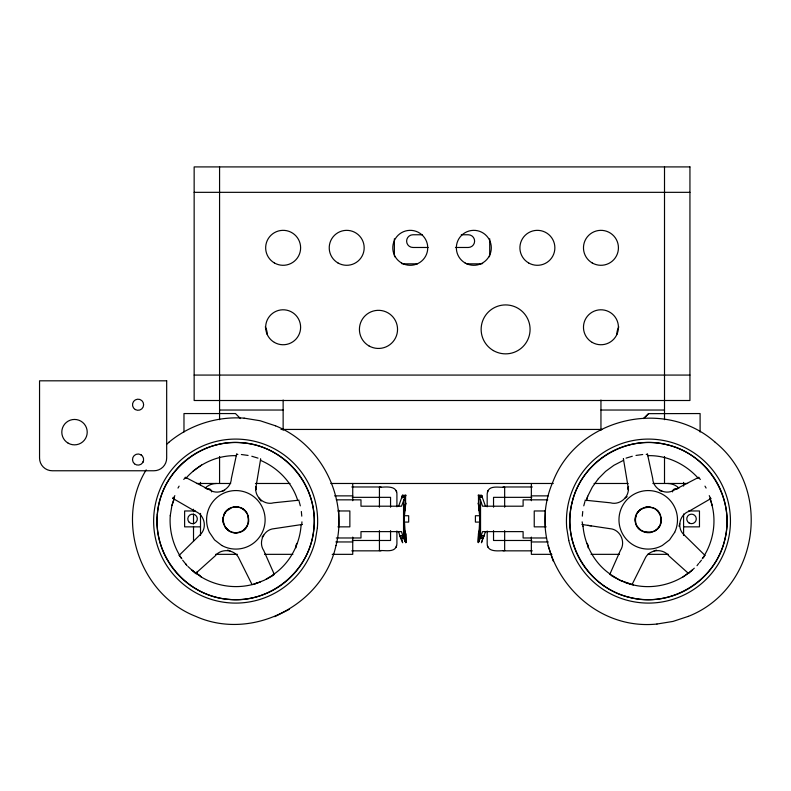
<?xml version="1.0" encoding="UTF-8"?>
<svg xmlns="http://www.w3.org/2000/svg" width="791" height="791" viewBox="0 0 791 791"><rect width="100%" height="100%" fill="white"/><g stroke="black" fill="none" stroke-linecap="round" stroke-linejoin="round"><path stroke-width="1.19" d="M404.547 514.793L405.813 503.017L404.102 509.236L404.102 528.586L405.694 534.409L405.813 542.745L404.547 523.019M478.723 540.935C477.606 548.015 478.426 530.356 479.989 528.586L479.989 509.236L478.278 503.017L479.544 514.793M170.253 515.683C169.274 529.426 172.547 543.288 179.557 555.153L179.488 555.015M301.124 524.631C300.016 544.238 289.674 563.607 273.192 574.662M404.794 510.966L404.824 505.113M404.913 540.935L404.804 531.512L404.913 540.935L405.714 542.547M478.614 532.669L478.515 541.756L479.544 523.019M479.178 540.935L479.287 531.512L479.366 540.471L478.377 542.547M478.96 532.669L478.763 541.756L478.763 533.282M301.786 524.532L301.935 521.852M233.444 532.531C252.022 536.061 254.069 505.953 235.243 506.942C216.378 507.743 221.401 537.692 239.455 532.165M248.562 522.238L248.275 516.207M582.314 516.157L582.749 511.5M223.151 517.403C222.044 522.802 224.97 528.428 229.637 531.157M478.397 542.497L478.515 533.282M635.816 516.207C630.308 536.476 664.559 538.088 660.94 517.403C658.468 501.049 631.722 506.121 635.529 522.238M660.653 523.434L660.94 517.403M260.654 458.948L255.78 488.176C254.929 497.47 264.678 505.449 273.617 502.809L299.107 500.179M170.253 515.683L171.904 505.518L174.05 498.992M335.987 545.602C348.297 497.786 321.334 444.324 275.555 425.825M260.526 459.69L260.615 459.156M402.401 496.066L402.639 495.077L398.615 506.2M405.368 496.886L405.813 495.077L401.492 506.2L360.983 506.2L360.983 499.843L336.313 499.843M678.985 526.213L679.776 523.83M236.628 454.024L231.348 478.654C231.101 487.978 220.491 494.77 211.919 491.102L185.242 477.23M401.897 498.271L402.204 496.886M694.3 568.175C678.708 583.254 654.899 590.056 633.383 584.954L621.944 580.99M481.887 540.935L481.452 542.745L485.476 531.621M583.768 505.835L584.974 501.395M172.922 498.399L173.209 497.321M629.537 583.995L632.019 584.628L645.743 557.131C650.518 549.122 663.095 548.381 668.781 555.786L688.358 573.337M173.644 497.47L173.516 498.755L174.841 495.621M174.465 497.766L171.904 505.518M587.723 496.224L586.329 500.584L587.723 496.224L592.36 487.029L598.382 478.674M335.977 545.602C322.965 605.471 251.627 641.461 195.733 616.357C140.007 594.595 114.725 520.913 146.197 469.854M479.366 540.471L482.589 531.621L523.108 531.621L523.108 537.979L546.541 537.979M587.842 525.362L611.977 528.981C621.073 531.058 625.661 542.784 620.381 550.477L609.732 574.513M223.576 523.751C221.885 518.392 223.912 512.301 228.579 509.127M379.433 530.623L379.433 550.625C384.901 550.012 394.501 553.047 396.696 545.681M487.394 492.131C489.589 484.764 499.19 487.82 504.658 487.197L504.658 507.199M609.94 574.068L619.758 580.218L628.39 583.689M610.276 573.297L609.97 573.989C594.476 563.222 584.796 545.167 583.056 526.499M396.064 547.253L396.914 544.079L396.914 530.988M488.027 490.568L487.177 493.732L487.177 506.833M142.884 462.34L143.3 461.46M642.005 508.484C633.828 512.716 633.126 525.521 640.957 530.514M661.79 491.063L661.672 491.33A31.502 31.502 0 0 0 659.387 490.361M704.534 555.153C714.481 538.444 716.962 517.284 710.041 498.992M703.98 556.795L704.86 555.272L682.949 533.717C676.799 526.697 679.993 514.506 688.783 511.391L710.951 498.538M177.995 488.067L179.112 486.139M654.454 531.157C664.084 526.361 662.759 510.363 652.16 507.545M614.35 577.232L611.443 575.68M614.291 577.331L622.616 581.415M252.042 584.579L250.707 584.954C233.909 588.781 215.854 585.854 201.132 576.896L195.595 572.842M262.118 537.049L263.729 535.121M610.692 574.968L609.861 574.246M224.397 513.923L226.315 511.154L231.931 507.545M197.335 571.903C192.253 574.76 197.592 571.992 201.141 576.896M247.197 526.045L243.134 530.514L239.782 532.106M183.759 479.475L185.213 477.665M699.353 562.757L701.449 560.157M637.388 512.855C640.255 508.484 645.703 506.052 650.845 507.239M659.081 526.796C656.214 531.157 650.756 533.589 645.624 532.402M598.382 478.674L605.629 471.367L613.935 465.276L623.09 460.57M648.62 413.555L643.607 418.577L648.62 413.653L700.104 413.555L700.104 432.024M167.237 443.909L168.879 442.278M185.737 477.487L185.865 478.229M185.915 478.278C198.492 463.971 217.327 455.043 236.479 455.675M179.231 555.272L201.141 533.717C207.291 526.697 204.098 514.506 195.308 511.391L172.824 498.35M195.733 573.337L215.31 555.786C220.986 548.381 233.572 549.122 238.348 557.131L252.072 584.628L254.583 584.104L264.332 580.218L274.259 574.306L263.71 550.477C258.43 542.784 263.017 531.058 272.114 528.981L302.211 524.473M259.023 498.043L261.129 501.128M187.071 565.703L182.642 560.157M627.115 496.58L625.068 498.043M195.96 573.139L191.61 569.827M242.827 530.672C250.945 525.857 250.431 512.766 242.076 508.484M185.519 563.558L186.528 565.011M273.31 574.849L274.151 574.068M273.399 574.968L274.23 574.246M690.652 571.488L688.299 573.277L687.537 572.605M690.85 571.221L692.481 569.827M682.989 576.965L688.496 572.842M168.879 442.278C189.702 424.905 217.11 416.115 244.162 418.152M193.231 471.021L201.586 465.009M688.051 573.06L689.297 572.724M710.13 499.012L709.537 499.358M710.367 498.874L712.187 505.518M273.538 575.176L266.419 579.239M698.848 477.23L672.172 491.102C663.6 494.77 652.99 487.978 652.743 478.654L647.453 454.024M688.358 616.357C758.312 588.83 773.628 489.609 715.212 442.278M274.784 616.673L289.259 609.377M709.25 495.621L710.575 498.755L710.447 497.47M252.843 584.47L260.546 581.889M688.358 616.357L672.963 621.429L656.965 624.03M255.493 583.501L257.589 582.829M626.077 458.127L632.286 456.259M654.117 550.773L656.5 550.121M232.267 507.486L238.269 507.12M233.246 507.239C238.279 506.072 243.588 508.395 246.545 512.548M238.467 532.402C233.434 533.569 228.124 531.245 225.168 527.103M635.994 455.428L642.717 454.518M645.822 507.12L651.824 507.486M650.647 532.531L644.635 532.165M236.529 454.509L237.864 454.439L236.568 454.331M647.611 455.675C666.783 455.013 685.55 464.02 698.226 478.229L698.354 477.487M656.965 624.03C582.196 631.861 522.861 550.872 552.86 481.946C577.034 418.39 664.46 397.033 715.212 442.278M194.151 192.332L689.94 192.332M422.285 234.759L412.961 234.759A6.358 6.358 0 0 0 406.614 241.117A6.358 6.358 0 0 0 412.961 247.474L428.119 247.474M461.272 234.759L468.262 234.759A6.358 6.358 0 0 1 474.62 241.117A6.358 6.358 0 0 1 468.262 247.474L455.448 247.474M417.44 263.838L403.904 263.838A9.532 9.532 0 0 1 401.442 263.512M466.65 263.838L480.186 263.838A9.532 9.532 0 0 0 482.648 263.512M194.151 375.072L689.94 375.072M219.572 410.035L283.138 410.035M600.952 410.035L664.509 410.035M280.983 429.444L601.872 429.444M196.455 483.479L230.695 483.479M255.414 483.479L290.02 483.479M330.806 483.479L553.275 483.479M594.061 483.479L628.143 483.479M652.862 483.479L687.626 483.479M351.807 486.979L381.025 486.979M503.066 486.979L532.284 486.979M379.433 487.305C385.049 487.127 396.479 485.101 396.914 493.732L396.914 506.833M402.52 495.324L405.714 495.275M478.723 496.886L478.278 495.077L481.571 495.324L485.476 506.2M334.623 495.868L352.737 495.868M402.253 495.888L405.397 495.888M478.377 495.275L478.684 495.888L481.838 495.888M531.354 495.868L548.262 495.868M402.184 496.066L405.328 496.066M478.684 495.888L481.907 496.066M401.798 496.886L404.913 496.886M478.763 496.066L479.178 496.886L482.292 496.886M352.292 497.341L390.556 497.341L390.556 507.199M401.62 497.351L404.725 497.351M479.178 496.886L482.47 497.351M531.799 497.341L493.535 497.341L493.535 507.199M547.777 499.843L523.108 499.843L523.108 506.2L482.589 506.2L479.366 497.351M195.614 510.966L184.619 510.966L184.619 526.855L200.509 526.855M337.945 510.966L349.859 510.966L349.859 526.855L337.945 526.855M544.95 510.966L534.232 510.966L534.232 526.855L546.146 526.855M688.477 510.966L699.471 510.966L699.471 526.855L683.582 526.855M403.904 515.732L408.67 515.732L408.67 522.09L403.904 522.09M480.186 515.732L475.411 515.732L475.411 522.09L480.186 522.09M398.615 531.621L399.801 535.764L402.767 535.764L404.725 540.471M481.324 535.764L484.29 535.764M399.801 535.764L402.797 535.843M481.294 535.843L484.26 535.843M399.831 535.843L400.523 537.821L403.548 537.821L403.548 500.001M483.558 537.821L480.542 537.821L480.542 500.001M336.313 537.979L360.983 537.979L360.983 531.621L401.492 531.621L402.767 535.764M400.523 537.821L400.829 538.552L403.875 538.552L403.875 499.259M483.252 538.552L480.216 538.552L480.216 499.259M352.292 540.48L390.556 540.48L390.556 530.623M531.799 540.48L493.535 540.48L493.535 530.623M335.829 541.954L352.737 541.954M531.354 541.954L548.262 541.954M351.807 550.843L381.025 550.843M503.066 550.843L532.284 550.843M215.666 554.343L237.409 554.343M264.599 554.343L292.868 554.343M332.21 554.343L352.737 554.343L352.737 537.099M551.881 554.343L531.354 554.343L531.354 537.099M591.065 554.343L619.491 554.343M647.592 554.343L668.415 554.343M647.522 454.331L646.227 454.439L647.562 454.509M584.984 500.179L610.474 502.809C619.412 505.449 629.161 497.47 628.311 488.176L623.367 458.523M241.374 454.518L248.087 455.428M581.879 524.473L591.342 525.886M244.162 418.152L260.16 420.753L275.555 425.825M227.59 550.121L229.973 550.773M251.805 456.259L258.014 458.127M631.722 584.42L633.383 584.954M625.454 582.492L630.694 584.163M644.299 532.096L641.264 530.662L636.893 526.045M260.99 460.57C278.125 467.956 292.255 482.639 297.762 500.584M174.554 499.358L173.723 498.874M193.241 571.221L194.052 571.725M140.857 454.746L141.648 455.3M655.512 509.127L658.458 511.906M698.572 563.558L697.019 565.703M187.981 566.524L194.794 572.724M240.484 418.577L235.471 413.555L183.977 413.555L183.977 431.955M225.85 527.824L227.185 529.367M698.878 477.665L700.332 479.475M487.177 530.988L487.177 544.079C487.612 552.711 499.042 550.694 504.658 550.625L504.658 530.623M657.776 511.154L659.565 513.596M704.979 486.139L706.096 488.067M222.301 491.063L222.419 491.33A31.502 31.502 0 0 1 224.703 490.361M487.394 545.681L488.027 547.253M396.064 490.568L396.696 492.131M400.829 538.552L402.639 542.745L402.401 541.756M548.114 545.602L553.176 560.997M481.571 495.324L481.887 496.886M299.117 501.395L300.323 505.835M405.368 540.935L405.605 541.934M401.897 539.551L402.204 540.935M478.476 495.888L478.515 504.539M623.476 459.156L623.555 459.69M405.615 533.589L405.694 542.497M301.341 511.5L301.776 516.157M582.156 521.852L583.046 526.499M405.13 532.669L405.328 541.756L405.328 533.282M405.476 532.669L405.575 541.756L405.575 533.282M479.277 507.456L479.297 510.966M478.476 533.589L478.476 541.934M683.582 482.391L683.582 486.099M683.582 514.021L683.582 535.467M664.509 166.911L664.509 419.685M664.509 456.486L664.509 483.479M600.952 400.019L600.952 430.294M545.335 510.353L545.335 526.252M531.354 483.479L531.354 500.723M489.718 238.813L489.718 254.306A9.532 9.532 0 0 1 489.392 256.768M479.86 507.674L479.86 530.148M479.237 507.08L479.237 510.432M405.575 496.066L405.575 504.539M404.854 504.846L404.854 510.432M404.221 507.674L404.221 530.148M394.373 238.813L394.373 254.306A9.532 9.532 0 0 0 394.699 256.768M379.433 487.197L379.433 507.199M352.737 483.479L352.737 500.723M338.756 510.353L338.756 526.252M283.138 399.999L283.138 430.294M219.572 166.911L219.572 419.685M219.572 456.486L219.572 483.479M200.509 482.391L200.509 484.863M200.509 513.408L200.509 535.467M193.518 509.236L193.518 511.688M193.518 514.14L193.518 523.949M193.518 526.41L193.518 541.123M265.282 326.901A15.889 15.889 0 0 1 267.249 334.553M616.842 334.553A15.889 15.889 0 0 1 618.809 326.901M667.693 483.479A15.889 15.889 0 0 1 678.925 488.126M628.598 489.896A1.908 1.908 0 0 1 628.598 486.594M586.843 543.19A4.766 4.766 0 0 1 588.079 547.797M672.459 491.893A3.174 3.174 0 0 1 677.225 489.145M205.166 488.126A15.889 15.889 0 0 1 216.398 483.479M255.493 486.594A1.908 1.908 0 0 1 255.493 489.896M296.012 547.797A4.766 4.766 0 0 1 297.248 543.19M206.866 489.145A3.174 3.174 0 0 1 211.632 491.893M224.347 513.507A13.131 13.131 0 0 1 225.484 511.787M157.32 514.615C153.059 556.419 187.23 596.75 229.163 599.42C270.977 603.671 311.298 569.51 313.978 527.567C318.229 485.763 284.068 445.432 242.125 442.762C200.321 438.511 159.99 472.672 157.32 514.615M571.942 503.046C561.531 543.763 589.325 588.722 630.397 597.591C671.114 608.002 716.073 580.208 724.942 539.136C735.363 498.419 707.559 453.47 666.487 444.591C625.77 434.18 580.821 461.974 571.942 503.046M317.369 527.854L315.302 540.55A81.997 81.997 0 0 1 182.138 583.234A81.997 81.997 0 0 1 204.572 445.204A81.997 81.997 0 0 1 317.369 527.854M674.703 532.303L669.562 539.887L662.314 545.474A29.257 29.257 0 0 1 619.482 525.283A29.257 29.257 0 0 1 651.922 490.796A29.257 29.257 0 0 1 674.703 532.303M703.861 556.617L702.339 558.723L704.791 555.312L703.861 556.617M179.349 555.282L181.752 558.723L179.29 555.312M689.94 166.911L194.151 166.911L194.151 400.503L689.94 400.503L689.94 166.911M166.674 380.817L39.55 380.817L39.55 458.048A12.715 12.715 0 0 0 52.265 470.764L153.958 470.764A12.715 12.715 0 0 0 166.674 458.048L166.674 380.817M221.777 545.474L214.529 539.887L209.388 532.303A29.257 29.257 0 0 1 232.168 490.796A29.257 29.257 0 0 1 264.609 525.283A29.257 29.257 0 0 1 221.777 545.474M568.788 540.55L566.722 527.854A81.997 81.997 0 0 1 679.518 445.204A81.997 81.997 0 0 1 701.943 583.234A81.997 81.997 0 0 1 568.788 540.55M592.212 262.958A17.481 17.481 0 0 0 618.433 247.82A17.481 17.481 0 0 0 592.212 232.683A17.481 17.481 0 0 0 592.212 262.958M528.645 262.958A17.481 17.481 0 0 0 554.867 247.82A17.481 17.481 0 0 0 528.645 232.683A17.481 17.481 0 0 0 528.645 262.958M465.088 262.958A17.481 17.481 0 0 0 491.31 247.82A17.481 17.481 0 0 0 465.088 232.683A17.481 17.481 0 0 0 465.088 262.958M401.521 262.958A17.481 17.481 0 0 0 427.743 247.82A17.481 17.481 0 0 0 401.521 232.683A17.481 17.481 0 0 0 401.521 262.958M337.965 262.958A17.481 17.481 0 0 0 364.176 247.82A17.481 17.481 0 0 0 337.965 232.683A17.481 17.481 0 0 0 337.965 262.958M274.398 262.958A17.481 17.481 0 0 0 300.62 247.82A17.481 17.481 0 0 0 274.398 232.683A17.481 17.481 0 0 0 274.398 262.958M493.376 350.581A24.472 24.472 0 0 0 530.079 329.392A24.472 24.472 0 0 0 493.376 308.193A24.472 24.472 0 0 0 493.376 350.581M368.952 345.904A19.073 19.073 0 0 0 397.547 329.392A19.073 19.073 0 0 0 368.952 312.87A19.073 19.073 0 0 0 368.952 345.904M592.212 342.404A17.481 17.481 0 0 0 618.433 327.266A17.481 17.481 0 0 0 592.212 312.129A17.481 17.481 0 0 0 592.212 342.404M274.398 342.404A17.481 17.481 0 0 0 300.62 327.266A17.481 17.481 0 0 0 274.398 312.129A17.481 17.481 0 0 0 274.398 342.404M689.149 523.039A4.766 4.766 0 0 0 696.298 518.906A4.766 4.766 0 0 0 689.149 514.783A4.766 4.766 0 0 0 689.149 523.039M604.186 586.042A78.596 78.596 0 0 0 726.82 526.944A78.596 78.596 0 0 0 614.32 450.287A78.596 78.596 0 0 0 604.186 586.042M189.187 522.278A4.766 4.766 0 0 0 197.167 520.142A4.766 4.766 0 0 0 191.333 514.308A4.766 4.766 0 0 0 189.187 522.278M68.155 443.158A12.715 12.715 0 0 0 87.218 432.143A12.715 12.715 0 0 0 68.155 421.138A12.715 12.715 0 0 0 68.155 443.158M135.291 409.55A5.557 5.557 0 0 0 143.636 404.735A5.557 5.557 0 0 0 135.291 399.92A5.557 5.557 0 0 0 135.291 409.55M134.5 463.823A5.557 5.557 0 0 0 143.547 460.52A5.557 5.557 0 0 0 136.171 454.331A5.557 5.557 0 0 0 134.5 463.823M190.868 585.686A78.596 78.596 0 0 0 313.978 527.567A78.596 78.596 0 0 0 202.091 450.02A78.596 78.596 0 0 0 190.868 585.686"/></g></svg>
